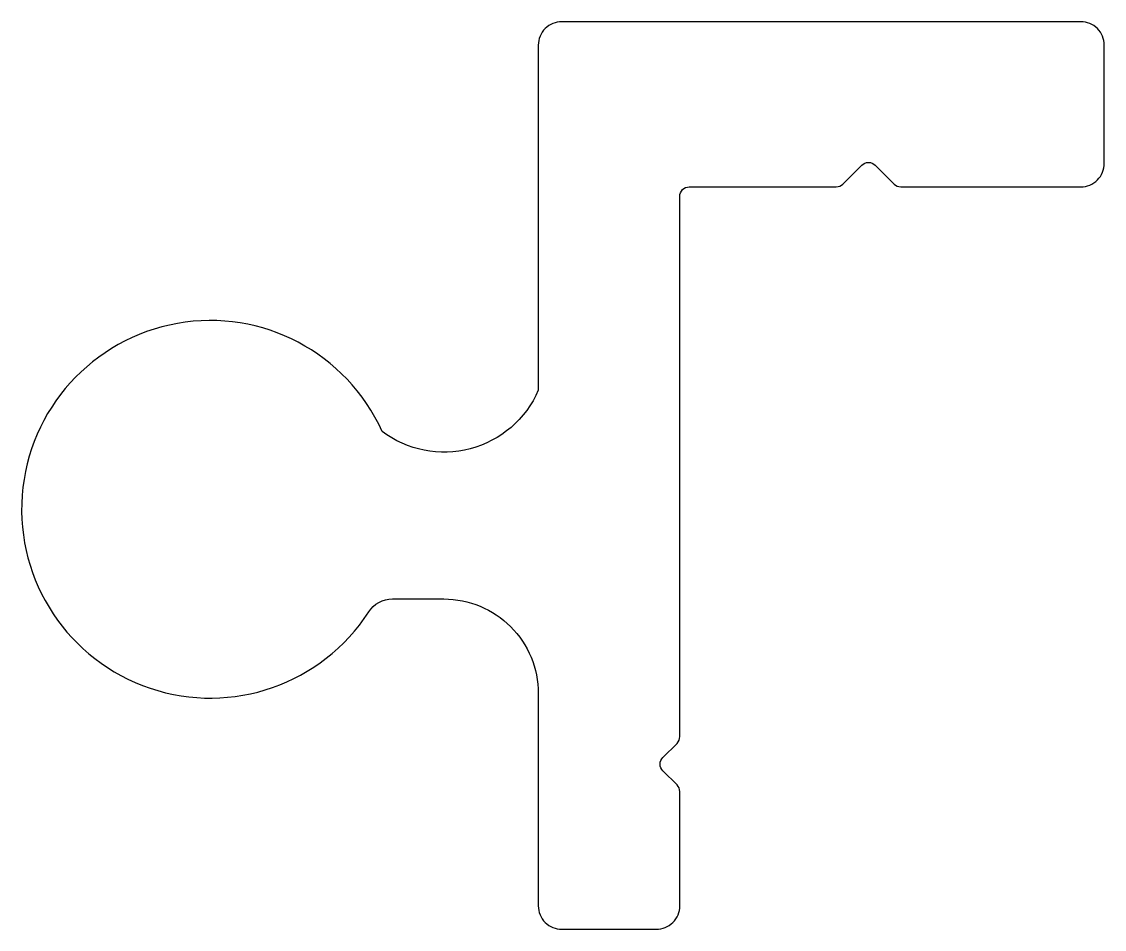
# Model space of a CAD drawing. Extents: x 692.8 to 715.8, y -30.5 to -11.2.
import ezdxf

# ---------------------------------------------------------------- set-up
doc = ezdxf.new("R2010")
doc.units = 0
doc.header["$LTSCALE"] = 15
doc.layers.get('0').update_dxf_attribs({"linetype": 'CONTINUOUS'})

msp = doc.modelspace()

# ---------------------------------------------------------------- linework, layer by layer
at = {"linetype": 'CONTINUOUS'}
msp.add_lwpolyline([(703.789, -19.047, -0.486583), (700.479, -19.919, 3.914812), (700.194, -23.745, -0.254336), (700.698, -23.471), (701.789, -23.471, -0.414214), (703.789, -25.471), (703.789, -29.971, 0.414214), (704.289, -30.471), (706.289, -30.471, 0.414214), (706.789, -29.971), (706.789, -27.553, 0.199326), (706.731, -27.411), (706.431, -27.113, -0.41468), (706.431, -26.829), (706.731, -26.53, 0.198912), (706.789, -26.388), (706.789, -14.938, -0.414214), (706.989, -14.738), (710.106, -14.738, 0.198912), (710.248, -14.679), (710.648, -14.279, -0.414214), (710.931, -14.279), (711.331, -14.679, 0.198912), (711.472, -14.738), (715.289, -14.738, 0.414214), (715.789, -14.238), (715.789, -11.738, 0.414214), (715.289, -11.238), (706.789, -11.238), (704.289, -11.238, 0.414214), (703.789, -11.738), (703.789, -19.047)], format="xyb", dxfattribs=at)

doc.saveas('drawing.dxf')
